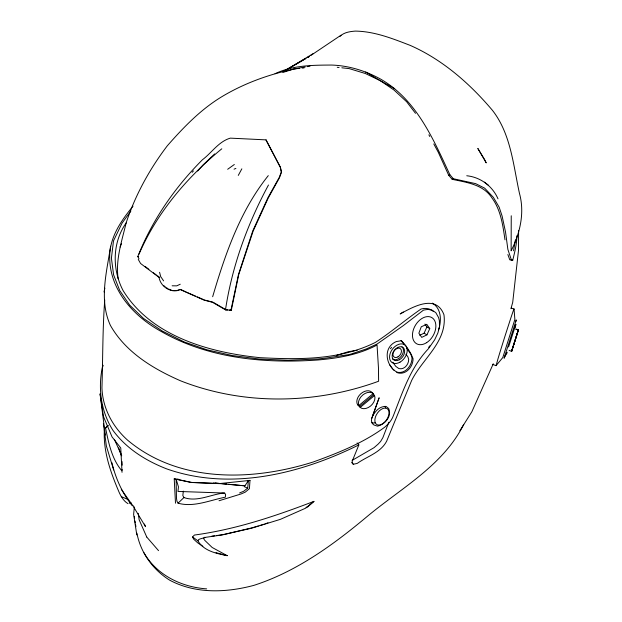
<?xml version="1.0" encoding="UTF-8"?>
<svg xmlns="http://www.w3.org/2000/svg" width="622" height="622" viewBox="0 0 622 622"><rect width="100%" height="100%" fill="white"/><g stroke="black" fill="none" stroke-linecap="round" stroke-linejoin="round"><path stroke-width="0.93" d="M122.029 472.331L120.754 447.988L112.053 436.908L103.524 416.709L100.056 393.85L105.312 435.089M518.608 230.521L518.499 250.347L512.715 302.346L510.926 308.737M130.853 211.076L122.083 223.08L113.492 240.877L111.408 258.177L113.593 274.807L119.735 290.575L129.757 305.223L143.526 318.456L162.342 331.075L184.19 341.937L206.994 349.813L232.278 355.551L259.545 359.073L288.219 360.262L318.052 358.98L325.866 358.101L349.704 354.493L366.179 349.004L377.119 344.005L403.305 325.609L423.528 310.09L427.936 309.398L432.15 310.207L435.797 312.648L438.596 317.593L439.373 320.734L439.505 326.9L437.865 333.027L434.646 339.845L428.34 348.833C410.613 367.447 402.652 392.008 393.485 415.41C391.852 420.247 388.353 424.22 384.45 427.4C362.991 443.089 338.026 453.018 313.185 462.006C252.415 481.156 179.167 483.317 127.704 440.252C112.636 426.832 102.653 408.25 101.938 387.887C102.887 358.583 102.544 329.24 104.745 299.975M177.045 479.337L191.957 482.509L219.115 483.621L249.99 480.409L249.422 488.659L245.309 492.111L240.963 494L219.03 500.749M239.571 492.966L243.738 491.232L247.712 488.091L248.388 480.619L249.99 480.409M104.403 429.149C102.988 450.476 110.218 471.274 118.421 490.641C120.411 495.54 123.389 501.068 128.039 503.672M134.344 506.922L133.629 514.386L136.801 534.912M371.684 418.482L371.435 420.884L372.181 423.411L373.884 424.958L377.538 426.163C384.932 424.375 392.187 416.343 388.664 408.506L386.2 406.508C379.381 405.746 373.713 412.596 371.684 418.482L379.14 397.769L372.85 415.263M183.311 491.139L182.837 495.586L183.941 497.546C197.244 502.382 211.394 494.101 224.69 492.935M133.022 206.177C120.847 221.035 109.091 238.133 109.713 258.247C110.125 290.785 134.29 316.792 161.456 331.612C208.603 358.552 264.715 363.738 317.966 359.982C338.329 358.194 358.808 354.75 377.041 345.008L378.464 367.804L378.619 381.239C315.471 404.316 243.552 405.606 180.738 380.882C153.199 368.869 125.613 352.262 110.405 325.399C98.851 300.092 106.72 272.296 110.592 246.203M305.262 66.966C276.774 71.755 248.816 80.899 223.811 95.531C201.753 108.376 184.026 126.756 167.334 145.766C149.645 168.997 135.316 195.051 126.165 222.824C121.842 241.118 115.35 259.833 118.172 278.866M513.539 250.806L515.42 239.882M138.271 259.452L140.595 263.503L159.076 277.396C160.352 286.517 171.33 293.864 179.968 289.455L203.993 300.099L212.475 302.292L225.483 309.842L231.314 310.222L238.747 274.527L253.107 231.159L268.245 197.99L279.426 177.845L281.471 172.348L280.468 167.567L266.239 140.518M230.917 310.362L238.459 274.551L252.773 230.894L267.989 197.571L279.27 177.371L281.338 171.882L280.273 166.984L266.06 139.872L230.311 138.138C218.68 141.505 211.744 152.755 202.461 159.737C174.821 187.432 152.188 220.118 137.789 256.591L138.994 258.861M104.045 291.943L104.861 288.188M438.494 329.94C441.698 320.944 441.519 308.512 432.376 303.132M492.399 364.375L496.092 365.588L502.778 357.596L514.876 319.475L514.052 309.025L511.284 308.115M507.225 352.239L504.154 358.054L516.26 319.926L515.879 321.418M506.743 353.086L506.611 353.965M515.933 324.373L514.907 328.058M509.115 350.334L511.579 351.399L518.336 329.955L515.747 329.108L518.453 329.746L511.696 351.181L518.453 329.746M204.568 540.153L212.18 547.484L227.217 555.671C216.728 553.596 203.682 550.991 197.967 540.868L198.589 539.632L200.012 538.955L205.789 537.315L221.043 535.083L251.374 528.272L280.343 519.362L305.635 508.182L313.947 501.363C275.165 516.213 235.676 529.485 194.414 535.044L192.563 536.973L193.675 539.181L197.586 542.749L202.858 546.334M102.498 367.415L103.027 365.557M102.848 365.176C97.677 387.164 100.671 411.134 112.947 430.354C126.313 448.61 145.828 460.731 166.642 468.871C230.319 491.287 300.309 473.948 358.855 444.901L357.114 442.942M212.662 296.725C225.187 254.071 240.139 210.757 268.284 175.637M508.571 346.952L515.77 324.661L514.868 326.146M511.136 260.082L512.746 260.183C514.721 252.182 516.843 243.964 516.905 235.707M511.579 351.399L518.336 329.955M505.15 355.473L504.154 358.054M388.828 422.237L382.88 437.631L380.625 441.464L378.036 444.209L373.985 447.7L352.083 460.42M358.855 444.901L352.231 461.143L352.277 463.203L353.327 464.276L357.269 463.382C367.097 456.338 380.827 452.614 386.666 441.138L411.632 380.508C422.408 358.63 447.49 341.758 443.96 314.74C436.006 293.724 413.202 306.817 400.164 313.954L403.274 311.995M120.093 247.051L121.531 243.544M493.269 363.761L471.865 411.741L459.86 430.774M122.246 469.633L121.78 470.691C111.797 459.036 108.539 442.701 105.569 428.029L107.062 426.194L108.072 425.922M419.733 335.289L424.087 333.198L426.902 326.939L424.943 324.062M426.949 334.861L429.763 328.603L426.793 324.319L421.281 326.768L418.863 333.19L421.724 337.373L426.949 334.861L424.087 333.198M138.994 254.196C156.931 212.607 186.981 177.317 221.797 148.798M268.479 185.014C247.463 223.92 232.115 266.029 225.483 309.842L227.738 309.88M238.28 175.404L241.841 168.834M463.717 424.429C442.957 465.8 400.941 488.161 366.77 516.82C332.949 545.097 296.173 571.774 253.799 585.388C226.19 592.743 195.557 594.01 169.689 580.178C152.926 569.752 140.595 552.647 136.91 533.194M213.377 483.022L244.928 485.844L248.388 480.619M126.491 222.482C112.263 242.246 111.929 269.217 123.07 290.536C151.473 336.525 209.458 352.534 260.12 357.673C298.754 359.679 339.939 360.154 375.408 342.395C391.246 332.109 405.552 319.708 421.055 309.017C425.331 307.734 430.09 308.356 433.425 311.49M428.682 347.325L429.818 345.848M390.422 348.717L391.611 347.286M339.822 36.558C343.663 32.375 349.836 31.551 355.232 31.1C374.522 31.349 392.451 38.548 410.178 45.375C442.429 59.549 469.828 83.55 492.422 110.312C510.911 133.94 513.259 165.164 519.479 193.434C524.844 212.911 520.046 233.219 511.121 250.829L511.245 215.78M197.633 171.019L203.231 164.776L214.644 153.937M192.151 172.325L193.426 170.91M313.947 501.363L307.836 506.813L306.055 507.397M105.569 428.029L108.189 425.526M175.497 503.206L174.222 478.854L176.112 479.142L176.485 498.23L176.943 501.215L178.047 503.175L183.941 497.546M204.863 537.229L203.542 538.357L204.226 539.554M359.392 406.679L373.76 394.713L374.545 395.491A9.517 6.718 -44.1 0 1 370.611 405.995A9.517 6.718 -44.1 0 1 360.192 407.433L358.031 404.774L358.816 405.552L373.184 393.586L372.399 392.809L373.76 394.713M360.177 407.457L374.545 395.491M310.712 55.537L341.035 35.182M227.668 169.277L234.331 164.503M313.364 53.484L285.031 70.706L305.884 58.499M129.586 503.276L130.947 502.475M307.548 57.519L309.212 56.548L307.548 57.488M282.551 71.794L305.876 58.437M433.798 143.946L438.269 152.25L448.703 175.295L449.838 174.658L453.337 178.739L475.612 183.63L484.662 188.171L493.378 197.361L499.163 207.196L502.102 216.036L505.538 232.092L507.871 249.399L511.385 259.91M448.703 175.295L452.186 179.33L453.337 178.739M180.24 284.223L176.741 285.856L172.131 285.793M275.033 73.73C292.667 65.256 312.539 65.131 331.697 65.053C348.996 65.652 365.689 70.854 380.781 79.204C416.375 99.637 433.316 139.087 449.838 174.658M234.051 169.161L235.901 168.43M265.322 523.794L267.965 522.814M186.654 292.286L180.722 289.463L177.029 290.684L172.302 290.606L168.78 289.098M282.956 72.44L293.942 68.925L299.485 68.366M336.331 355.489L348.281 351.725L357.176 350.295M375.284 422.633L373.736 423.123L371.917 422.525M253.162 527.495L258.363 525.94M260.097 525.419L264.436 524.121M252.299 527.751L223.593 534.625L216.308 535.573M307.159 66.647L310.013 66.165M211.76 536.164L214.489 535.814M302.261 68.086L304.104 67.899M159.076 277.396L159.714 277.334M179.968 289.455L180.722 289.463M219.302 483.551L190.83 482.392L174.222 478.854M132.999 505.655L132.004 505.429C122.184 493.153 115.575 478.093 111.906 462.714M396.789 372.143C405.171 374.265 412.052 365.798 412.013 357.984L410.901 354.276L406.446 347.861M229.526 310.051L231.314 310.222M215.298 482.96L219.123 483.333M221.992 483.613L226.766 484.079M228.678 484.266L244.928 485.844M337.256 67.293L339.091 67.495M341.843 67.798L349.175 68.607L365.301 73.497L380.407 80.751L394.675 88.697M137.789 256.591L138.675 256.738M206.683 588.886C181.538 587.106 156.62 575.14 143.884 552.624M466.749 175.754C480.479 177.161 492.585 186.157 498.004 198.853M512.746 260.183L509.776 259.817L507.871 254.507M452.186 179.33C466.609 182.417 483.247 184.439 491.948 197.92C500.873 210.026 502.84 225.32 504.994 239.797M205.314 300.208L212.988 302.175M216.013 552.67L227.217 555.671M244.594 486.832L247.712 488.091M187.541 292.667L195.557 296.134M197.337 296.904L204.459 299.991M121.274 496.589L126.779 498.992M178.047 503.175C193.504 507.638 210.088 500.142 225.351 497.18L225.599 494.63L224.876 493.363L222.808 492.974L177.978 491.434L178.452 486.87L176.112 479.142M158.54 550.649L146.66 536.942M213.797 302.642L225.949 309.717M426.902 326.939L429.763 328.603M365.697 71.965L380.33 80.712M380.407 80.751L394.099 90.112L406.702 101.821L415.496 113.321M156.223 274.885L153.339 272.763M157.615 275.865L159.014 276.844M393.011 369.437L397.847 372.905C406.236 375.027 413.117 366.56 413.078 358.746C410.66 352.13 406.252 345.925 401.485 340.732L396.416 341.525C383.961 346.687 385.026 362.245 394.076 370.199M192.563 536.973L197.967 540.868M163.804 285.7L165.172 286.711M166.533 287.714L167.901 288.717M145.159 266.465L148.876 269.326M484.375 182.129L488.635 185.442M400.996 340.514L404.409 344.596M351.795 462.364L353.327 464.276M392.762 362.191L395.779 366.358L398.889 368.597C404.284 369.973 408.778 364.476 408.677 359.446L407.939 356.935L405.948 354.175M389.807 364.966L392.474 368.69M121.29 489.312L133.388 506.502L145.517 526.686L144.428 524.027M163.617 280.88L160.67 276.572L159.582 272.296M121.407 455.716L118.74 447.856M428.877 134.819L429.771 136.482M114.362 439.334L121.718 455.755M146.722 536.973L139.157 519.844L138.263 513.375M266.06 139.872L266.34 140.525M113.647 469.944L106.378 446.052L103.392 423.489M385.088 406.259L385.531 407.845M134.305 516.4L134.593 518.266M135.028 521.065L135.316 522.931M135.612 524.797L135.899 526.663M122.067 461.594L122.231 465.163M401.967 346.757A7.721 5.303 -53.5 0 1 401.26 356.243A7.721 5.303 -53.5 0 1 392.42 358.886M358.583 405.878A9.517 6.71 -44.1 0 1 360.752 393.804A9.517 6.71 -44.1 0 1 372.594 393.205M358.824 405.505A9.517 6.718 -44.1 0 1 362.774 394.993A9.517 6.718 -44.1 0 1 373.192 393.555M514.052 309.025A30.517 0.435 -72.5 0 0 510.678 318.503L505.476 334.62A29.413 0.42 -72.5 0 0 498.043 358.606L496.092 365.588A30.517 0.435 -72.5 0 0 496.41 365.028M178.98 479.422L177.068 479.235L178.98 479.438M484.491 159.349L477.813 148.425L486.217 162.894L484.491 159.349M426.676 342.636A15.146 10.271 -59.7 0 0 432.811 318.277A15.146 10.271 -59.7 0 0 413.016 331.005A15.146 10.271 -59.7 0 0 426.676 342.636M399.993 362.159A10.901 7.487 -53.5 0 0 405.14 345.14A10.901 7.487 -53.5 0 0 390.064 353.801A10.901 7.487 -53.5 0 0 399.993 362.159M399.534 359.695A7.721 5.303 -53.5 0 0 403.173 347.636A7.721 5.303 -53.5 0 0 392.498 353.77A7.721 5.303 -53.5 0 0 399.534 359.695M397.963 356.904A5.256 3.608 -53.5 0 0 400.444 348.693A5.256 3.608 -53.5 0 0 393.174 352.876A5.256 3.608 -53.5 0 0 397.963 356.904M382.802 423.668A9.501 5.676 -56.3 0 0 387.56 408.949A9.501 5.676 -56.3 0 0 375.4 417.105A9.501 5.676 -56.3 0 0 382.802 423.668"/></g></svg>
